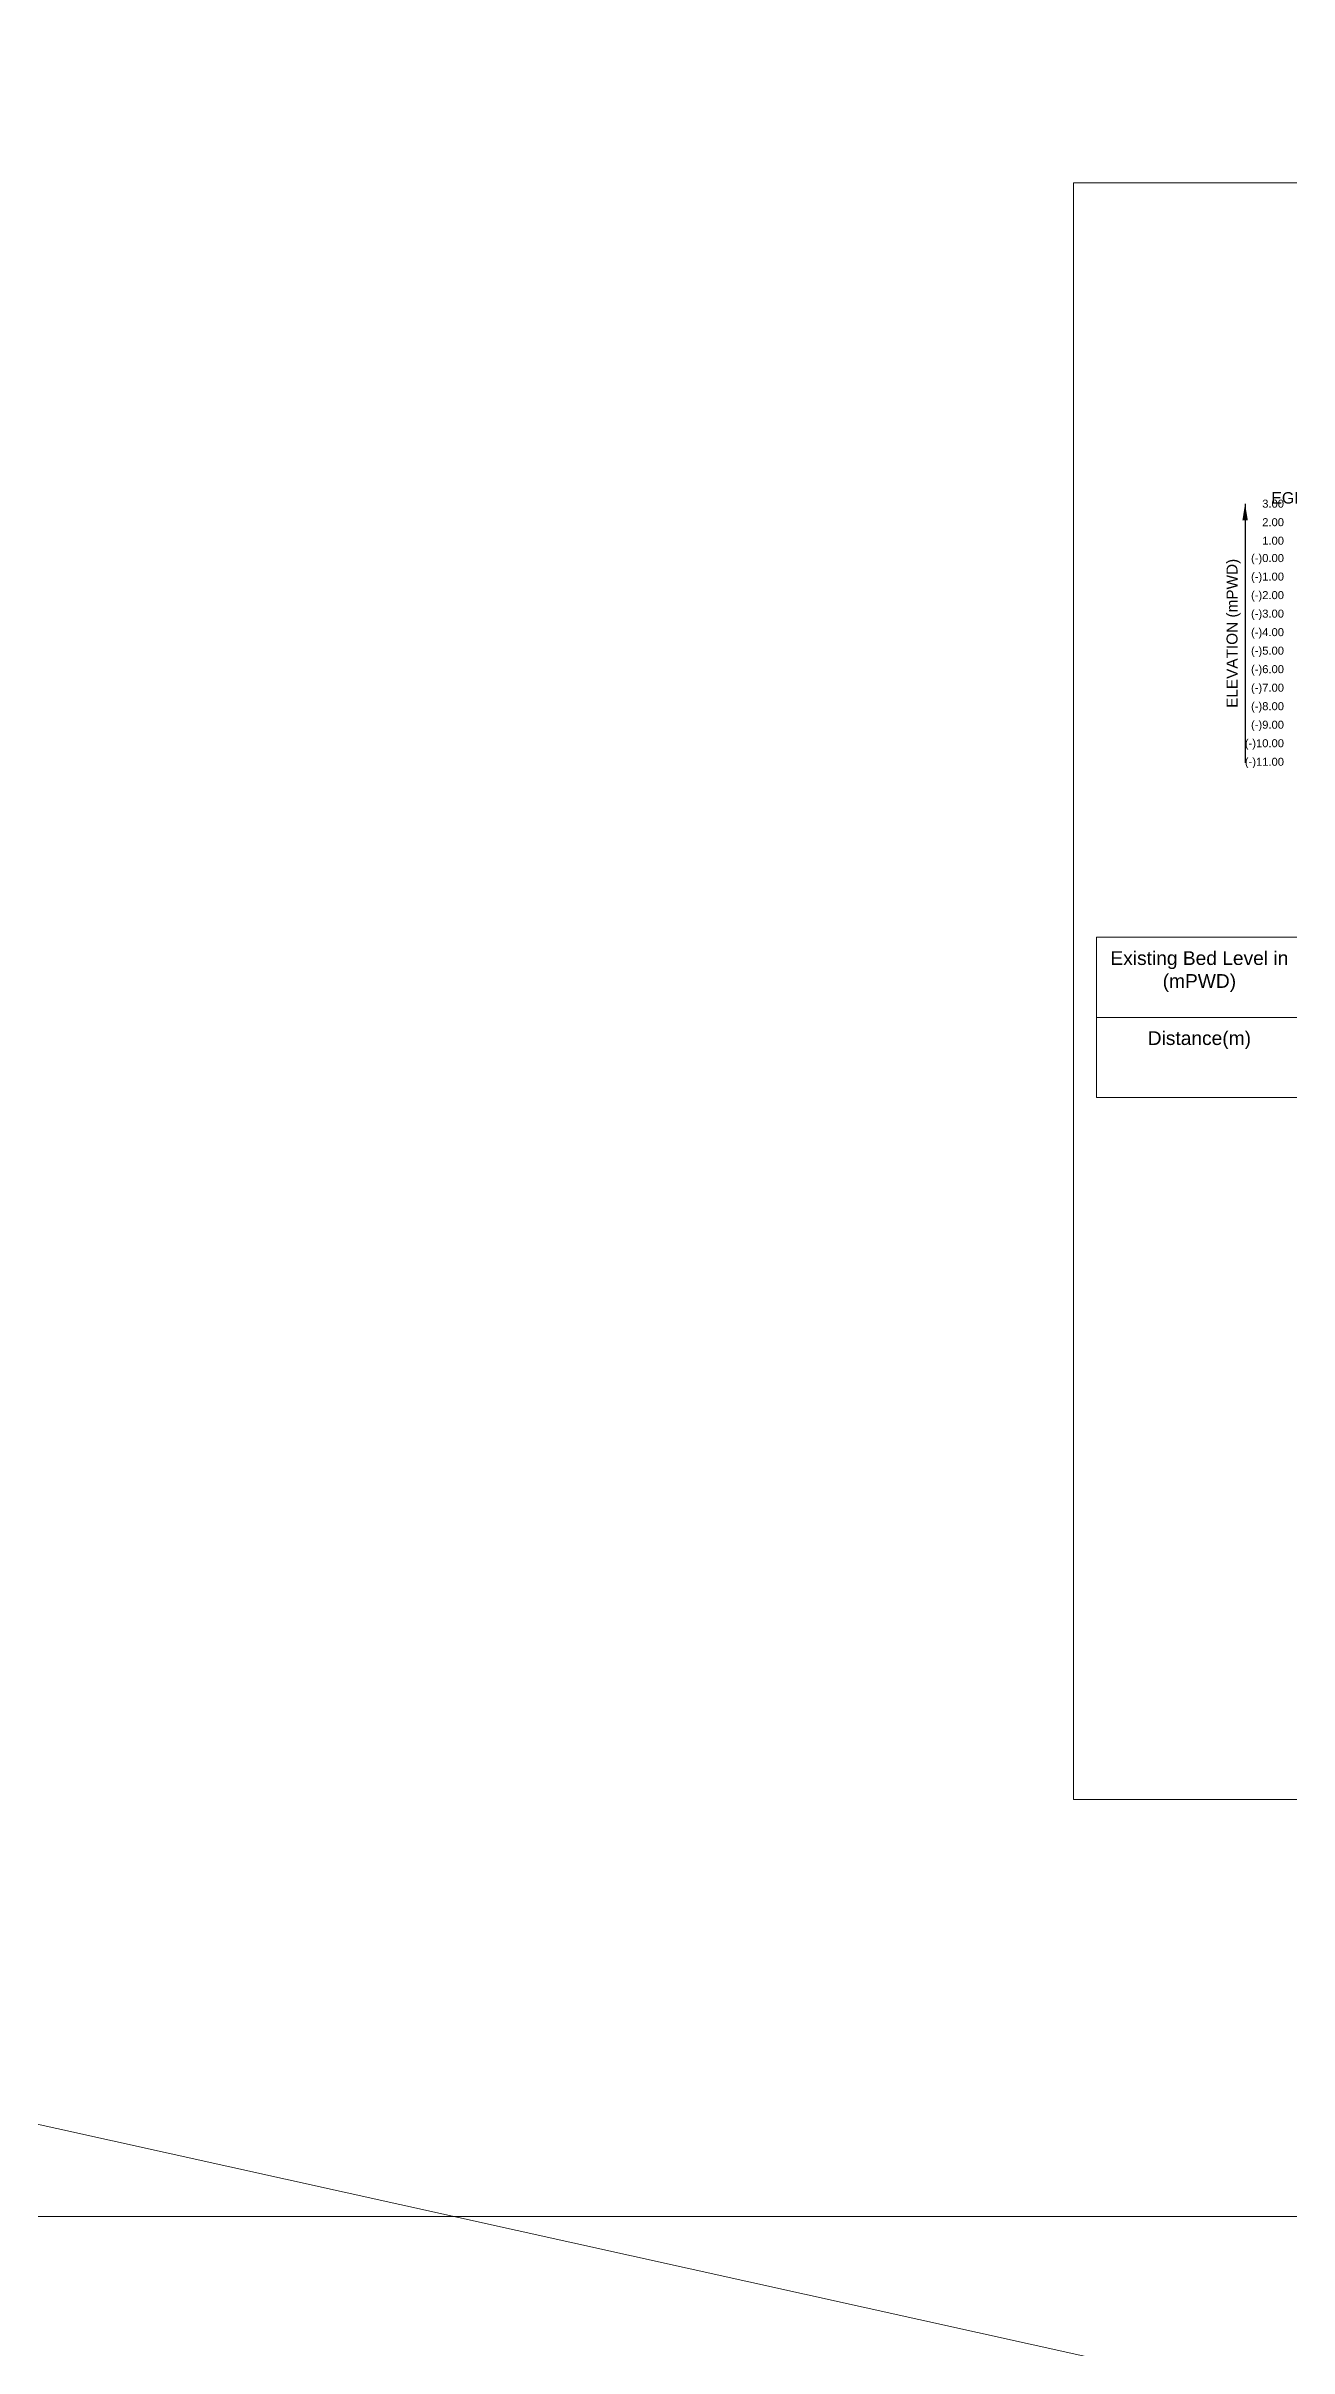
# Model space of a CAD drawing. Header units: inches. Extents: x 66615 to 414904, y -29123 to 90068.
# Drawn here: x 365067 to 370503, y 22984 to 33054 of the extents above; entities that cross this region are included whole.
import ezdxf

# ---------------------------------------------------------------- set-up
doc = ezdxf.new("R2010")
doc.units = ezdxf.units.IN
doc.header["$LTSCALE"] = 7
doc.header["$MEASUREMENT"] = 0
for name, color, linetype, lineweight in [('Cross section Data Border', 7, 'Continuous', 9), ('Cross Section Labels', 7, 'Continuous', 9), ('Long Section Labels', 7, 'Continuous', 9)]:
    doc.layers.add(name, color=color, linetype=linetype, lineweight=lineweight)
doc.styles.get("Standard").update_dxf_attribs({"font": 'arial.ttf'})
doc.dimstyles.get("Standard").update_dxf_attribs({"dimtxt": 0.18, "dimasz": 0.18, "dimexe": 0.18, "dimexo": 0.0625, "dimgap": 0.09, "dimtad": 0, "dimtih": 1, "dimtoh": 1, "dimdec": 4, "dimzin": 0, "dimdsep": 46, "dimtxsty": 'Standard', "dimcen": 0.09, "dimadec": 0, "dimazin": 0, "dimtfac": 1, "dimtdec": 4, "dimtofl": 0, "dimtmove": 0, "dimatfit": 3, "dimfxl": 1, "dimtolj": 1, "dimtzin": 0, "dimarcsym": 0})

msp = doc.modelspace()

# ---------------------------------------------------------------- linework, layer by layer
at = {"layer": 'Cross section Data Border'}
msp.add_lwpolyline([(369660.9187, 29154.87399), (377657.9512, 29154.87399), (377657.9512, 28454.87399), (369660.9187, 28454.87399)], close=True, dxfattribs=at)
msp.add_lwpolyline([(369660.9187, 28804.87399), (377657.9512, 28804.87399)], dxfattribs=at)
at = {"layer": 'Cross Section Labels'}
msp.add_lwpolyline([(369560.9187, 32454.87399), (379560.9187, 32454.87399), (379560.9187, 25383.87399), (369560.9187, 25383.87399)], close=True, dxfattribs=at)
at = {"layer": 'Long Section Labels'}
msp.add_line((66615.45744, 90067.95473), (414903.83709, 12914.81126), dxfattribs=at)
msp.add_lwpolyline([(98754.29964, 52421.02197), (386086.98462, 52421.02197), (386086.98462, 23559.568), (98754.29964, 23559.568)], close=True, dxfattribs=at)

# ---------------------------------------------------------------- texts
at = {"layer": 'Cross section Data Border', "char_height": 60, "width": 800, "attachment_point": 5}
for s, insert in [('Existing Bed Level in (mPWD)', (370110.9187, 29004.87399)), ('Distance(m)', (370110.9187, 28704.87399))]:
    msp.add_mtext(s, dxfattribs=dict(at, insert=insert))
at = {"layer": 'Cross Section Labels', "insert": (370564.98995, 31051.61399), "char_height": 50, "attachment_point": 9}
msp.add_mtext('EGL', dxfattribs=at)
at = {"layer": 'Long Section Labels', "char_height": 35, "attachment_point": 6}
for s, insert in [('3.00', (370480.9187, 31051.61399)), ('2.00', (370480.9187, 30970.61399)), ('(-)0.00', (370480.9187, 30808.61399)), ('1.00', (370480.9187, 30889.61399)), ('(-)1.00', (370480.9187, 30727.61399)), ('(-)2.00', (370480.9187, 30646.61399)), ('(-)3.00', (370480.9187, 30565.61399)), ('(-)4.00', (370480.9187, 30484.61399)), ('(-)5.00', (370480.9187, 30403.61399)), ('(-)6.00', (370480.9187, 30322.61399)), ('(-)7.00', (370480.9187, 30241.61399)), ('(-)8.00', (370480.9187, 30160.61399)), ('(-)10.00', (370480.9187, 29998.61399)), ('(-)9.00', (370480.9187, 30079.61399)), ('(-)11.00', (370480.9187, 29917.61399))]:
    msp.add_mtext(s, dxfattribs=dict(at, insert=insert))
at = {"layer": 'Long Section Labels', "insert": (370260.9187, 30484.61399), "char_height": 48, "attachment_point": 5, "rotation": 90}
msp.add_mtext('ELEVATION (mPWD)', dxfattribs=at)

# ---------------------------------------------------------------- leaders
at = {"layer": 'Long Section Labels'}
msp.add_leader([(370310.9187, 31051.61399), (370310.9187, 29917.61399)], dimstyle='Standard', override={"dimasz": 72}, dxfattribs=at)

doc.saveas('drawing.dxf')
